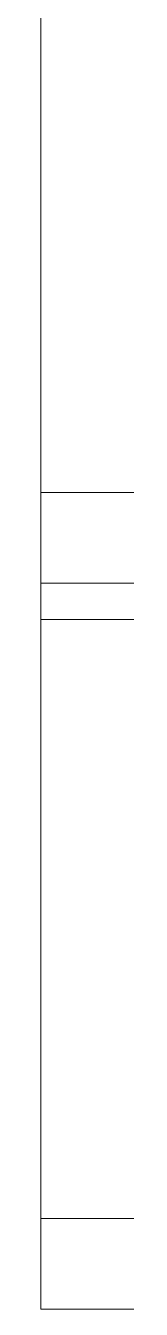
# Model space of a CAD drawing. Extents: x 4137 to 28680, y 2446 to 6814.
# Drawn here: x 7424.02 to 7425.89, y 2902.36 to 2930.65 of the extents above; entities that cross this region are included whole.
import ezdxf

# ---------------------------------------------------------------- set-up
doc = ezdxf.new("R2010")
doc.units = 0
doc.header["$LTSCALE"] = 0.5
doc.layers.get('0').update_dxf_attribs({"linetype": 'CONTINUOUS'})

msp = doc.modelspace()

# ---------------------------------------------------------------- linework, layer by layer
at = {"color": 7, "linetype": 'Continuous', "lineweight": 15}
for p, q in [((7424.019, 2920.36), (7424.019, 3020.36)), ((7424.019, 2920.36), (7484.019, 2920.36)), ((7424.019, 2918.36), (7424.019, 2920.36)), ((7424.019, 2918.36), (7484.019, 2918.36)), ((7424.019, 2917.56), (7424.019, 2918.36)), ((7424.019, 2904.36), (7424.019, 2917.56)), ((7424.019, 2904.36), (7484.019, 2904.36)), ((7424.019, 2902.36), (7424.019, 2904.36)), ((7424.019, 2902.36), (7484.019, 2902.36))]:
    msp.add_line(p, q, dxfattribs=at)
at = {"color": 8, "linetype": 'Continuous', "lineweight": 15}
msp.add_line((7452.759, 2917.56), (7424.019, 2917.56), dxfattribs=at)

doc.saveas('drawing.dxf')
